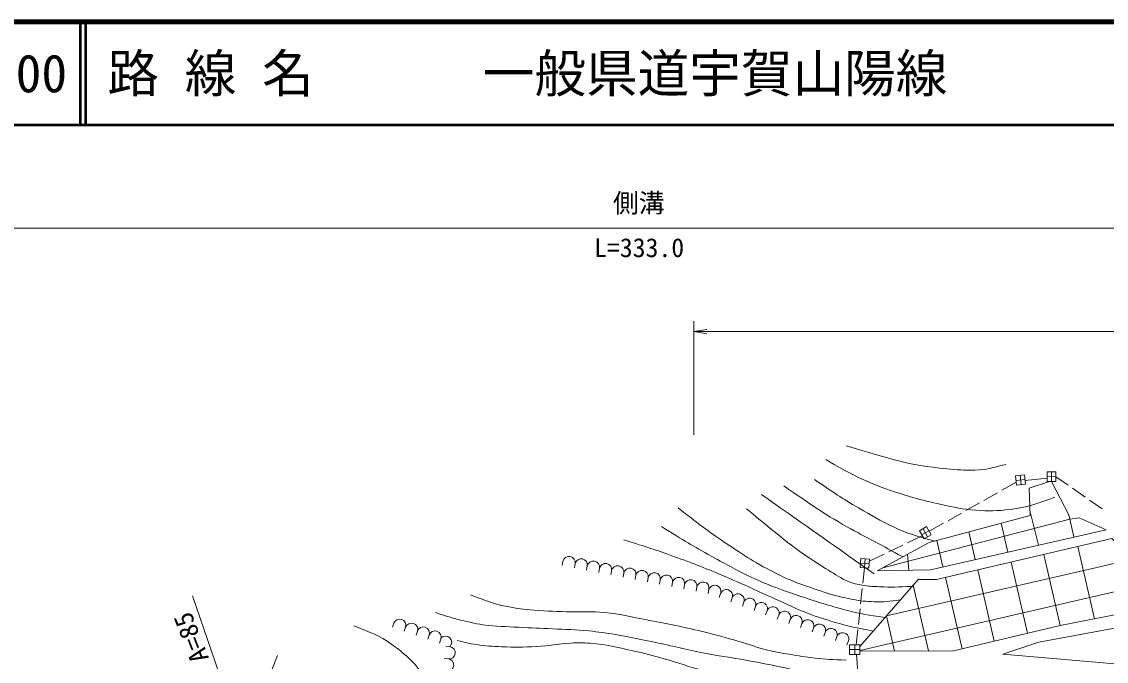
# Model space of a CAD drawing. Units: millimetres at full size, sheet at 1:1000; details may follow other scales. Extents: x 40000 to 680000, y 20000 to 380000.
# Drawn here: x 172084 to 277126, y 318076 to 380000 of the extents above; entities that cross this region are included whole.
import ezdxf
from ezdxf.enums import TextEntityAlignment as Align

# ---------------------------------------------------------------- set-up
doc = ezdxf.new("R2010")
doc.units = ezdxf.units.MM
doc.header["$LTSCALE"] = 1000
for name, color, linetype, lineweight in [('M-BGD', 7, 'Continuous', 13), ('M-STR-HTXT', 7, 'Continuous', 13), ('M-TTL', 2, 'Continuous', 140), ('M-TTL-LINE', 7, 'Continuous', 50)]:
    doc.layers.add(name, color=color, linetype=linetype, lineweight=lineweight)
doc.layers.add('M-TTL-TXT', color=7, linetype='Continuous')
doc.styles.add('ＭＳ ゴシック', font='')
doc.styles.get('ＭＳ ゴシック').set_extended_font_data('MS Gothic')

# ---------------------------------------------------------------- blocks, each defined once
blk = doc.blocks.new('open_arrow')
at = {"color": 0, "linetype": 'Continuous', "lineweight": -2}
blk.add_lwpolyline([(7.5, 1.25), (0, 0), (7.5, -1.25)], dxfattribs=at)

msp = doc.modelspace()

# ---------------------------------------------------------------- linework, layer by layer
at = {"layer": 'M-BGD'}
for p, q in [((271399, 335483), (271403, 336420)), ((271403, 336420), (272243, 336416)), ((271823, 336418), (271819, 335481)), ((272243, 336416), (272239, 335479)), ((267018, 334646), (268398, 335427)), ((268334, 336038), (269211, 336130)), ((268429, 335126), (268334, 336038)), ((268382, 335582), (269259, 335674)), ((269307, 335218), (268429, 335126)), ((268772, 336084), (268868, 335172)), ((269211, 336130), (269307, 335218)), ((269268, 335582), (271400, 335818)), ((272239, 335479), (271399, 335483)), ((271401, 335952), (272241, 335948)), ((272241, 335948), (273435, 335116)), ((265278, 333660), (266583, 334399)), ((273846, 334830), (275077, 333973)), ((263537, 332675), (264843, 333414)), ((275487, 333688), (276718, 332830)), ((261797, 331689), (263102, 332428)), ((270557, 329320), (269745, 332534)), ((255471, 327113), (273587, 331821)), ((259028, 330717), (259725, 331114)), ((259376, 330916), (259821, 330134)), ((259725, 331114), (260170, 330333)), ((259982, 330661), (261362, 331443)), ((267575, 328644), (266930, 331439)), ((273982, 330112), (273587, 331821)), ((257863, 329547), (259301, 330238)), ((259473, 329936), (259028, 330717)), ((259250, 330326), (259947, 330723)), ((260170, 330333), (259473, 329936)), ((264422, 327929), (263806, 330599)), ((256060, 328681), (257412, 329330)), ((261302, 327221), (260713, 329768)), ((275979, 322197), (274365, 329186)), ((224504, 327754), (224429, 327361)), ((253346, 328021), (253277, 327163)), ((254186, 327953), (253346, 328021)), ((253766, 327987), (253697, 327129)), ((254116, 327095), (254186, 327953)), ((254171, 327773), (255609, 328464)), ((255826, 322465), (279580, 327949)), ((258016, 326896), (257872, 328426)), ((272646, 321553), (271062, 328415)), ((225682, 327529), (225607, 327136)), ((226861, 327303), (226786, 326910)), ((228040, 327077), (227964, 326684)), ((229218, 326851), (229143, 326459)), ((253277, 327163), (254116, 327095)), ((253312, 327592), (254151, 327524)), ((253540, 325630), (253697, 327129)), ((266277, 320029), (264684, 326926)), ((269490, 320798), (267902, 327677)), ((230397, 326626), (230322, 326233)), ((231575, 326400), (231500, 326007)), ((232754, 326174), (232679, 325782)), ((233933, 325949), (233857, 325556)), ((235111, 325723), (235036, 325330)), ((253251, 319120), (281733, 325696)), ((263159, 319283), (261562, 326197)), ((236290, 325497), (236214, 325104)), ((237468, 325272), (237393, 324879)), ((238647, 325046), (238572, 324653)), ((239772, 324629), (239633, 324254)), ((253331, 323641), (253488, 325133)), ((259898, 319074), (258429, 325438)), ((240897, 324212), (240758, 323837)), ((242023, 323795), (241884, 323420)), ((243148, 323378), (243009, 323003)), ((244273, 322961), (244134, 322586)), ((245398, 322544), (245259, 322169)), ((253123, 321652), (253279, 323144)), ((208129, 321753), (208001, 321373)), ((246524, 322127), (246385, 321752)), ((247649, 321710), (247510, 321335)), ((256612, 319060), (255826, 322465)), ((209266, 321371), (209139, 320992)), ((210404, 320989), (210277, 320610)), ((211542, 320608), (211415, 320229)), ((248774, 321293), (248635, 320918)), ((249899, 320876), (249760, 320501)), ((251024, 320460), (250885, 320084)), ((252914, 319657), (253071, 321155)), ((212680, 320226), (212552, 319847)), ((212680, 320226), (212552, 319847)), ((213560, 319493), (213163, 319544)), ((252150, 320043), (252011, 319667)), ((252261, 319657), (252261, 318750)), ((253251, 319657), (252261, 319657)), ((252756, 318750), (252756, 319657)), ((253251, 318750), (253251, 319657)), ((213406, 318302), (213009, 318354)), ((252261, 319203), (253251, 319203)), ((252261, 318750), (253251, 318750)), ((253060, 317025), (252917, 318750))]:
    msp.add_line(p, q, dxfattribs=at)
for points in [[(269756, 332198), (259957, 329565), (254941, 326823), (260085, 326945), (277124, 330809), (274507, 331962), (273587, 331821), (273484, 332256), (271819, 335481)], [(271628, 335482), (269669, 334845), (269756, 332198)], [(253251, 319523), (258906, 325983), (260683, 325992), (277662, 329956), (281998, 325418), (287191, 329551)], [(287259, 329650), (283042, 323561), (272646, 321553), (262325, 319084), (253251, 319046)], [(338261, 312994), (337382, 315143), (335217, 314619), (329726, 315577), (323385, 316418), (316982, 317104), (306451, 320811), (302323, 317571), (296309, 317789), (293583, 316963), (289626, 316823), (287149, 319020), (284407, 322494), (270605, 319939), (267115, 318755), (277568, 317867), (289844, 316449), (299908, 314907), (307417, 313162), (311872, 311667), (315471, 310171)], [(196842, 312999), (195673, 313949), (195611, 315102), (195782, 315912), (196842, 318638)]]:
    msp.add_lwpolyline(points, dxfattribs=at)
for centre, start, end in [((225093, 327641), 349.15969, 169.15969), ((226272, 327416), 349.15969, 169.15969), ((227450, 327190), 349.15969, 169.15969), ((228629, 326964), 349.15969, 169.15969), ((229807, 326739), 349.15969, 169.15969), ((230986, 326513), 349.15969, 169.15969), ((232165, 326287), 349.15969, 169.15969), ((233343, 326062), 349.15969, 169.15969), ((234522, 325836), 349.15969, 169.15969), ((235700, 325610), 349.15969, 169.15969), ((236879, 325384), 349.15969, 169.15969), ((238058, 325159), 349.15969, 169.15969), ((239209, 324837), 339.66808, 159.66808), ((240335, 324421), 339.66808, 159.66808), ((241460, 324004), 339.66808, 159.66808), ((242585, 323587), 339.66808, 159.66808), ((243710, 323170), 339.66808, 159.66808), ((244836, 322753), 339.66808, 159.66808), ((245961, 322336), 339.66808, 159.66808), ((247086, 321919), 339.66808, 159.66808), ((208698, 321562), 341.46031, 161.46031), ((209835, 321180), 341.46031, 161.46031), ((248211, 321502), 339.66808, 159.66808), ((249337, 321085), 339.66808, 159.66808), ((210973, 320799), 341.46031, 161.46031), ((212111, 320417), 341.46031, 161.46031), ((213132, 319914), 315.43313, 135.43313), ((250462, 320668), 339.66808, 159.66808), ((251587, 320251), 339.66808, 159.66808), ((213483, 318897), 262.61396, 82.61396), ((213329, 317707), 262.61396, 82.61396)]:
    msp.add_arc(centre, 600, start, end, dxfattribs=at)
for points, knots in [([(251917, 338934), (256366, 337665), (257776, 337038), (261669, 336722), (262726, 336636), (263321, 336524), (264380, 336581), (265573, 336646), (266044, 336786), (267386, 337142)], [0, 0, 0, 0, 1, 1, 1, 2, 2, 2, 3, 3, 3, 3]), ([(249969, 337610), (251204, 336870), (251568, 336660), (252633, 336130), (253866, 335516), (254573, 335195), (255874, 334743), (257886, 334045), (259042, 333715), (261124, 333263), (262426, 332981), (263160, 332802), (264489, 332702), (265782, 332606), (266519, 332629), (267807, 332780), (269549, 332984), (270222, 333278), (272138, 333964)], [0, 0, 0, 0, 1, 1, 1, 2, 2, 2, 3, 3, 3, 4, 4, 4, 5, 5, 5, 6, 6, 6, 6]), ([(248859, 335679), (250865, 334318), (251419, 333923), (253136, 332922), (254432, 332166), (255154, 331729), (256509, 331084), (257283, 330714), (257736, 330545), (258549, 330273), (259310, 330019), (259586, 329949), (260528, 329719)], [0, 0, 0, 0, 1, 1, 1, 2, 2, 2, 3, 3, 3, 4, 4, 4, 4]), ([(245879, 335077), (248737, 333113), (249517, 332503), (252001, 331104), (253054, 330511), (253663, 330214), (254727, 329640), (255781, 329071), (256111, 328892), (257423, 328180)], [0, 0, 0, 0, 1, 1, 1, 2, 2, 2, 3, 3, 3, 3]), ([(235673, 332929), (237618, 331390), (238182, 330956), (239868, 329801), (241800, 328478), (242893, 327731), (244978, 326667), (246784, 325745), (247887, 325413), (249810, 324774), (250854, 324427), (251457, 324278), (252537, 324072), (253349, 323918), (253814, 323866), (254640, 323839), (255640, 323806), (256025, 323872), (257195, 324029)], [0, 0, 0, 0, 1, 1, 1, 2, 2, 2, 3, 3, 3, 4, 4, 4, 5, 5, 5, 6, 6, 6, 6]), ([(242280, 332834), (245791, 329992), (246753, 329031), (249945, 327069), (250709, 326600), (251113, 326287), (251923, 325901), (252572, 325592), (252990, 325536), (253699, 325418), (254259, 325325), (254581, 325328), (255148, 325293), (256390, 325218), (256828, 325266), (258334, 325329)], [0, 0, 0, 0, 1, 1, 1, 2, 2, 2, 3, 3, 3, 4, 4, 4, 5, 5, 5, 5]), ([(234032, 331134), (236349, 329704), (236974, 329307), (238916, 328236), (240503, 327360), (241383, 326847), (243028, 326086), (243868, 325698), (244344, 325487), (245215, 325175), (247027, 324523), (248050, 324175), (249893, 323617), (250736, 323362), (251206, 323211), (252059, 322994), (253457, 322637), (253962, 322582), (255690, 322309)], [0, 0, 0, 0, 1, 1, 1, 2, 2, 2, 3, 3, 3, 4, 4, 4, 5, 5, 5, 6, 6, 6, 6]), ([(230410, 329825), (232730, 329104), (233361, 328905), (235224, 328236), (237246, 327510), (238364, 327062), (240342, 326226), (242194, 325444), (243202, 324940), (245039, 324123), (246278, 323572), (246951, 323210), (248217, 322721), (249248, 322322), (249842, 322140), (250904, 321833), (252307, 321427), (252814, 321345), (254551, 321008)], [0, 0, 0, 0, 1, 1, 1, 2, 2, 2, 3, 3, 3, 4, 4, 4, 5, 5, 5, 6, 6, 6, 6]), ([(215551, 324501), (217157, 323893), (217667, 323666), (219088, 323379), (220099, 323175), (220677, 323107), (221705, 323021), (223107, 322904), (223897, 322906), (225304, 322865), (226557, 322828), (227265, 322927), (228513, 322803), (230086, 322646), (230948, 322413), (232501, 322117), (234670, 321704), (235884, 321463), (238031, 320949), (239417, 320617), (240184, 320394), (241552, 319998), (242645, 319682), (243237, 319432), (244341, 319157), (245141, 318958), (245600, 318890), (246413, 318752), (247377, 318589), (247918, 318502), (248890, 318394), (250078, 318261), (250488, 318252), (251943, 318191)], [0, 0, 0, 0, 1, 1, 1, 2, 2, 2, 3, 3, 3, 4, 4, 4, 5, 5, 5, 6, 6, 6, 7, 7, 7, 8, 8, 8, 9, 9, 9, 10, 10, 10, 11, 11, 11, 11]), ([(212150, 322807), (213229, 322443), (213539, 322339), (214448, 322106), (215351, 321874), (215861, 321746), (216785, 321618), (218122, 321432), (218885, 321445), (220233, 321368), (221506, 321296), (222220, 321288), (223494, 321223), (224866, 321153), (225637, 321142), (227004, 321015), (228003, 320923), (228559, 320827), (229549, 320662), (231139, 320397), (232020, 320189), (233599, 319863), (235468, 319476), (236502, 319194), (238377, 318834), (239884, 318545), (240741, 318456), (242251, 318180), (243515, 317949), (244221, 317806), (245480, 317546), (247023, 317229), (247878, 317011), (249417, 316674), (250150, 316514), (250547, 316315), (251297, 316269), (251762, 316240), (251948, 316238), (252490, 316283)], [0, 0, 0, 0, 1, 1, 1, 2, 2, 2, 3, 3, 3, 4, 4, 4, 5, 5, 5, 6, 6, 6, 7, 7, 7, 8, 8, 8, 9, 9, 9, 10, 10, 10, 11, 11, 11, 12, 12, 12, 13, 13, 13, 13]), ([(248476, 310859), (244743, 311701), (243706, 311964), (240608, 312444), (238408, 312786), (237174, 313004), (234953, 313169), (232151, 313378), (230574, 313614), (227767, 313492), (226451, 313435), (225721, 313293), (224414, 313122), (222788, 312909), (221884, 312731), (220255, 312538), (219490, 312447), (219061, 312319), (218292, 312351), (217599, 312380), (217201, 312425), (216539, 312631), (215593, 312927), (215062, 313151), (214239, 313704), (213193, 314406), (212693, 314925), (211798, 315812), (210861, 316741), (210551, 317466), (209586, 318367), (208981, 318932), (208610, 319218), (207935, 319696), (206620, 320628), (205979, 320809), (204237, 321524)], [0, 0, 0, 0, 1, 1, 1, 2, 2, 2, 3, 3, 3, 4, 4, 4, 5, 5, 5, 6, 6, 6, 7, 7, 7, 8, 8, 8, 9, 9, 9, 10, 10, 10, 11, 11, 11, 12, 12, 12, 12]), ([(214244, 320086), (215124, 319866), (215389, 319809), (216134, 319691), (217071, 319543), (217606, 319524), (218554, 319483), (219867, 319427), (220606, 319438), (221919, 319504), (223230, 319570), (223953, 319762), (225263, 319837), (226000, 319878), (226417, 319878), (227154, 319826), (228777, 319712), (229662, 319428), (231256, 319099), (232458, 318851), (233116, 318647), (234299, 318320), (235760, 317917), (236548, 317584), (238017, 317209), (239677, 316785), (240633, 316656), (242317, 316337), (244235, 315972), (245318, 315810), (247240, 315464), (248871, 315171), (249382, 315078), (251415, 314706)], [0, 0, 0, 0, 1, 1, 1, 2, 2, 2, 3, 3, 3, 4, 4, 4, 5, 5, 5, 6, 6, 6, 7, 7, 7, 8, 8, 8, 9, 9, 9, 10, 10, 10, 11, 11, 11, 11])]:
    msp.add_open_spline(points, degree=3, knots=knots, dxfattribs=at)
msp.add_open_spline([(243744, 334220), (249189, 330380), (249189, 330380), (254634, 326540)], degree=3, dxfattribs=at)
at = {"layer": 'M-STR-HTXT'}
for p, q in [((69446, 360000), (394316, 360000)), ((237183, 340000), (237183, 351000)), ((237183, 350000), (345638, 350000)), ((204517, 278578), (188621, 324400))]:
    msp.add_line(p, q, dxfattribs=at)
at = {"layer": 'M-TTL'}
msp.add_line((680000, 380000), (40000, 380000), dxfattribs=at)
at = {"layer": 'M-TTL-LINE'}
for p, q in [((177750, 380000), (177750, 370000)), ((178250, 380000), (178250, 370000)), ((40000, 370000), (680000, 370000))]:
    msp.add_line(p, q, dxfattribs=at)

# ---------------------------------------------------------------- block references
at = {"layer": 'M-STR-HTXT', "xscale": 167, "yscale": 167}
msp.add_blockref('open_arrow', (237183, 350000), dxfattribs=at)

# ---------------------------------------------------------------- texts
at = {"layer": 'M-STR-HTXT', "style": 'ＭＳ ゴシック'}
for s, p in [('側溝', (231842, 360980)), ('L=333.0', (231881, 356657))]:
    msp.add_text(s, height=1833, dxfattribs=at).set_placement(p, align=Align.BOTTOM_CENTER)
msp.add_text('A=85', height=1833, rotation=111.333, dxfattribs=at).set_placement((188481, 320369), align=Align.MIDDLE_CENTER)
at = {"layer": 'M-TTL-TXT', "style": 'ＭＳ ゴシック'}
for s, p in [('路 線 名', (180380, 375000)), ('一般県道宇賀山陽線', (216734, 375000)), ('008-00', (161521, 375000))]:
    msp.add_text(s, height=3666, dxfattribs=at).set_placement(p, align=Align.MIDDLE_LEFT)

doc.saveas('drawing.dxf')
